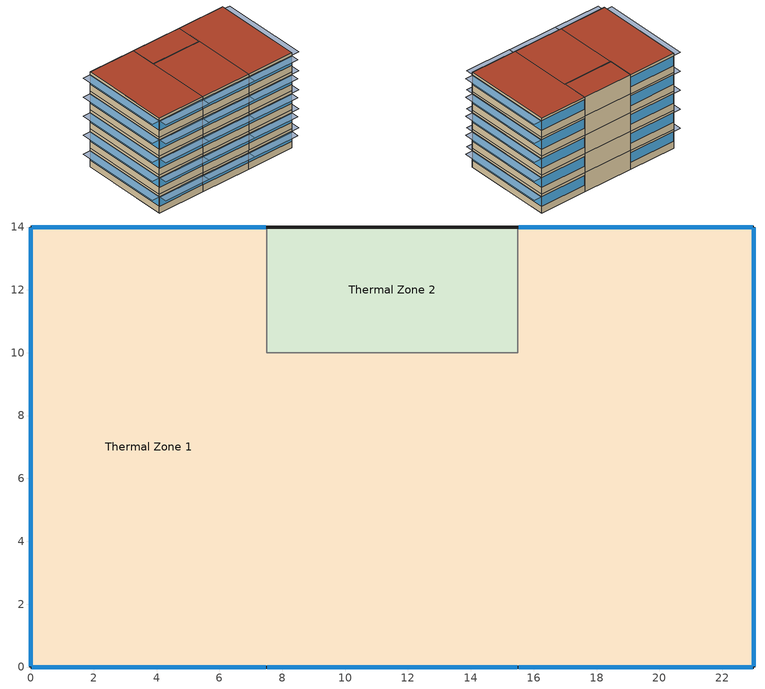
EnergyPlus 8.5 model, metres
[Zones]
Thermal Zone 1
 floor ground (ExtSlabCarpet 4in ClimateZone 1-8): 7.5,14 7.5,0 0,0 0,14 z0; 23,14 23,0 15.5,0 15.5,14 z0; 15.5,10 15.5,0 7.5,0 7.5,10 z0
 wall outside (MyModified_Wall_03): 7.5,14 0,14 0,0 7.5,0 15.5,0 23,0 23,14 15.5,14 z12.19:15.24; 7.5,14 0,14 0,0 7.5,0 15.5,0 23,0 23,14 15.5,14 z0:3.05; 7.5,14 0,14 0,0 7.5,0 15.5,0 23,0 23,14 15.5,14 z3.05:6.1; 7.5,14 0,14 0,0 7.5,0 15.5,0 23,0 23,14 15.5,14 z6.1:9.14; 7.5,14 0,14 0,0 7.5,0 15.5,0 23,0 23,14 15.5,14 z9.14:12.19
 wall to Thermal Zone 2 (Interior Wall): 15.5,14 15.5,10 7.5,10 7.5,14 z12.19:15.24; 15.5,14 15.5,10 7.5,10 7.5,14 z0:3.05; 15.5,14 15.5,10 7.5,10 7.5,14 z3.05:6.1; 15.5,14 15.5,10 7.5,10 7.5,14 z6.1:9.14; 15.5,14 15.5,10 7.5,10 7.5,14 z9.14:12.19
 window (ASHRAE 189.1-2009 ExtWindow ClimateZone 1): 0.03,0 7.47,0 / 7.47,14 0.03,14 / 7.53,0 15.47,0 / 15.53,0 22.97,0 / 22.97,14 15.53,14 z13.29:14.83; 0,13.97 0,0.03 / 23,0.03 23,13.97 z13.29:14.82; 15.53,0 22.97,0 / 22.97,14 15.53,14 / 23,0.03 23,13.97 / 0.03,0 7.47,0 / 0,13.97 0,0.03 / 7.47,14 0.03,14 / 7.53,0 15.47,0 z1.1:2.63; 0.03,0 7.47,0 / 0,13.97 0,0.03 / 7.47,14 0.03,14 / 7.53,0 15.47,0 / 15.53,0 22.97,0 / 22.97,14 15.53,14 / 23,0.03 23,13.97 z4.15:5.68; 0.03,0 7.47,0 / 0,13.97 0,0.03 / 7.47,14 0.03,14 / 7.53,0 15.47,0 / 15.53,0 22.97,0 / 22.97,14 15.53,14 / 23,0.03 23,13.97 z7.2:8.73; 0.03,0 7.47,0 / 7.47,14 0.03,14 / 7.53,0 15.47,0 / 15.53,0 22.97,0 / 22.97,14 15.53,14 z10.24:11.78; 0,13.97 0,0.03 / 23,0.03 23,13.97 z10.24:11.77
 roof outside (ASHRAE 189.1-2009 ExtRoof IEAD ClimateZone 1): 7.5,0 7.5,14 0,14 0,0 z15.24; 15.5,0 15.5,10 7.5,10 7.5,0 z15.24; 23,0 23,14 15.5,14 15.5,0 z15.24
Thermal Zone 2
 floor ground (ExtSlabCarpet 4in ClimateZone 1-8): 15.5,14 15.5,10 7.5,10 7.5,14 z0
 wall outside (MyModified_Wall_03): 15.5,14 7.5,14 z9.14:12.19; 15.5,14 7.5,14 z12.19:15.24; 15.5,14 7.5,14 z0:3.05; 15.5,14 7.5,14 z3.05:6.1; 15.5,14 7.5,14 z6.1:9.14
 roof outside (ASHRAE 189.1-2009 ExtRoof IEAD ClimateZone 1): 15.5,10 15.5,14 7.5,14 7.5,10 z15.24
shading: 24.22,0.03 24.22,13.97 23,13.97 23,0.03 z2.63; 24.22,0.03 24.22,13.97 23,13.97 23,0.03 z8.73; 15.47,-1.23 15.47,0 7.53,0 7.53,-1.23 z11.78; 24.22,0.03 24.22,13.97 23,13.97 23,0.03 z14.82; 0,0.03 0,13.97 -1.22,13.97 -1.22,0.03 z14.82; 7.47,-1.23 7.47,0 0.03,0 0.03,-1.23 z8.73; 22.97,-1.23 22.97,0 15.53,0 15.53,-1.23 z2.63; 0,0.03 0,13.97 -1.22,13.97 -1.22,0.03 z8.73; 22.97,-1.23 22.97,0 15.53,0 15.53,-1.23 z5.68; 0,0.03 0,13.97 -1.22,13.97 -1.22,0.03 z11.77; 7.47,-1.23 7.47,0 0.03,0 0.03,-1.23 z2.63; 7.47,-1.23 7.47,0 0.03,0 0.03,-1.23 z11.78; 15.47,-1.23 15.47,0 7.53,0 7.53,-1.23 z5.68; 22.97,-1.23 22.97,0 15.53,0 15.53,-1.23 z14.83; 15.47,-1.23 15.47,0 7.53,0 7.53,-1.23 z14.83; 24.22,0.03 24.22,13.97 23,13.97 23,0.03 z11.77; 24.22,0.03 24.22,13.97 23,13.97 23,0.03 z5.68; 0,0.03 0,13.97 -1.22,13.97 -1.22,0.03 z5.68; 22.97,-1.23 22.97,0 15.53,0 15.53,-1.23 z8.73; 7.47,-1.23 7.47,0 0.03,0 0.03,-1.23 z14.83; 15.47,-1.23 15.47,0 7.53,0 7.53,-1.23 z8.73; 7.47,-1.23 7.47,0 0.03,0 0.03,-1.23 z5.68; 15.47,-1.23 15.47,0 7.53,0 7.53,-1.23 z2.63; 22.97,-1.23 22.97,0 15.53,0 15.53,-1.23 z11.78; 0,0.03 0,13.97 -1.22,13.97 -1.22,0.03 z2.63
[Building]
Building 1
[Site:Location]
SINGAPORE: Latitude {deg}=1.37; Longitude {deg}=103.98; Time Zone {hr}=8; Elevation {m}=16
[SizingPeriod:DesignDay] Day of Month=21; Dry-Bulb Temperature Range Modifier Type=DefaultMultipliers; Rain Indicator=No; Snow Indicator=No; Daylight Saving Time Indicator=No
Name | Month | Day Type | Maximum Dry-Bulb Temperature {C} | Daily Dry-Bulb Temperature Range {deltaC} | Humidity Condition Type | Wetbulb or DewPoint at Maximum Dry-Bulb {C} | Barometric Pressure {Pa} | Wind Speed {m/s} | Wind Direction {deg} | Solar Model Indicator | ASHRAE Clear Sky Optical Depth for Beam Irradiance (taub) | ASHRAE Clear Sky Optical Depth for Diffuse Irradiance (taud) | Enthalpy at Maximum Dry-Bulb {J/kg} | Sky Clearness
Beijing Ann Clg .4% Condns DB=>MWB | 7 | SummerDesignDay | 34.9 | 8.9 | Wetbulb | 22.2 | 100950 | 3.4 | 180 | ASHRAETau | 0.747 | 1.448
Beijing Ann Clg .4% Condns DP=>MDB | 7 | SummerDesignDay | 28.9 | 8.9 | Dewpoint | 26.1 | 100950 | 3.4 | 180 | ASHRAETau | 0.747 | 1.448
Beijing Ann Clg .4% Condns Enth=>MDB | 7 | SummerDesignDay | 30.1 | 8.9 | Enthalpy |  | 100950 | 3.4 | 180 | ASHRAETau | 0.747 | 1.448 | 86200
Beijing Ann Clg .4% Condns WB=>MDB | 7 | SummerDesignDay | 30.5 | 8.9 | Wetbulb | 27 | 100950 | 3.4 | 180 | ASHRAETau | 0.747 | 1.448
Beijing Ann Htg 99.6% Condns DB | 1 | WinterDesignDay | -10.8 | 0 | Wetbulb | -10.8 | 100950 | 2.2 | 340 | ASHRAEClearSky |  |  |  | 0
Beijing Ann Htg Wind 99.6% Condns WS=>MCDB | 1 | WinterDesignDay | -1.6 | 0 | Wetbulb | -1.6 | 100950 | 12 | 340 | ASHRAEClearSky |  |  |  | 0
Beijing Ann Hum_n 99.6% Condns DP=>MCDB | 1 | WinterDesignDay | -4 | 0 | Dewpoint | -30.1 | 100950 | 2.2 | 340 | ASHRAEClearSky |  |  |  | 0
OSLO/FORNEBU Ann Clg .4% Condns DB=>MWB | 7 | SummerDesignDay | 26.8 | 8.8 | Wetbulb | 17.8 | 101121 | 3.2 | 170 | ASHRAETau | 0.402 | 2.166
OSLO/FORNEBU Ann Clg .4% Condns DP=>MDB | 7 | SummerDesignDay | 20.6 | 8.8 | Dewpoint | 17.7 | 101121 | 3.2 | 170 | ASHRAETau | 0.402 | 2.166
OSLO/FORNEBU Ann Clg .4% Condns Enth=>MDB | 7 | SummerDesignDay | 23.7 | 8.8 | Enthalpy |  | 101121 | 3.2 | 170 | ASHRAETau | 0.402 | 2.166 | 54500
OSLO/FORNEBU Ann Clg .4% Condns WB=>MDB | 7 | SummerDesignDay | 24.1 | 8.8 | Wetbulb | 19.2 | 101121 | 3.2 | 170 | ASHRAETau | 0.402 | 2.166
OSLO/FORNEBU Ann Htg 99.6% Condns DB | 1 | WinterDesignDay | -17.2 | 0 | Wetbulb | -17.2 | 101121 | 0.8 | 0 | ASHRAEClearSky |  |  |  | 0
OSLO/FORNEBU Ann Htg Wind 99.6% Condns WS=>MCDB | 1 | WinterDesignDay | 5.4 | 0 | Wetbulb | 5.4 | 101121 | 10.6 | 0 | ASHRAEClearSky |  |  |  | 0
OSLO/FORNEBU Ann Hum_n 99.6% Condns DP=>MCDB | 1 | WinterDesignDay | -16 | 0 | Dewpoint | -19.9 | 101121 | 0.8 | 0 | ASHRAEClearSky |  |  |  | 0
SINGAPORE Ann Clg .4% Condns DB=>MWB | 6 | SummerDesignDay | 33.2 | 5.5 | Wetbulb | 26.4 | 101133 | 4.1 | 30 | ASHRAETau | 0.494 | 2.03
SINGAPORE Ann Clg .4% Condns DP=>MDB | 6 | SummerDesignDay | 29.5 | 5.5 | Dewpoint | 27 | 101133 | 4.1 | 30 | ASHRAETau | 0.494 | 2.03
SINGAPORE Ann Clg .4% Condns Enth=>MDB | 6 | SummerDesignDay | 30.9 | 5.5 | Enthalpy |  | 101133 | 4.1 | 30 | ASHRAETau | 0.494 | 2.03 | 88500
SINGAPORE Ann Clg .4% Condns WB=>MDB | 6 | SummerDesignDay | 30.7 | 5.5 | Wetbulb | 27.7 | 101133 | 4.1 | 30 | ASHRAETau | 0.494 | 2.03
SINGAPORE Ann Htg 99.6% Condns DB | 12 | WinterDesignDay | 23 | 0 | Wetbulb | 23 | 101133 | 2 | 320 | ASHRAEClearSky |  |  |  | 0
SINGAPORE Ann Htg Wind 99.6% Condns WS=>MCDB | 12 | WinterDesignDay | 28 | 0 | Wetbulb | 28 | 101133 | 8.3 | 320 | ASHRAEClearSky |  |  |  | 0
SINGAPORE Ann Hum_n 99.6% Condns DP=>MCDB | 12 | WinterDesignDay | 28.4 | 0 | Dewpoint | 20.9 | 101133 | 2 | 320 | ASHRAEClearSky |  |  |  | 0
[Material] Thermal Absorptance=0.9
Name | Roughness | Thickness {m} | Conductivity {W/m-K} | Density {kg/m3} | Specific Heat {J/kg-K} | Solar Absorptance | Visible Absorptance
1/2IN Gypsum | Smooth | 0.0127 | 0.16 | 784.9 | 830 | 0.4 | 0.4
8IN Concrete HW | MediumRough | 0.2033 | 1.7296 | 2243 | 837 | 0.65 | 0.65
F08 Metal surface | Smooth | 0.0008 | 45.28 | 7824 | 500 | 0.7 | 0.7
F16 Acoustic tile | MediumSmooth | 0.0191 | 0.06 | 368 | 590 | 0.3 | 0.3
G01a 19mm gypsum board | MediumSmooth | 0.019 | 0.16 | 800 | 1090 | 0.4 | 0.4
M11 100mm lightweight concrete | MediumRough | 0.1016 | 0.53 | 1280 | 840 | 0.5 | 0.5
MAT-CC05 4 HW CONCRETE | Rough | 0.1016 | 1.311 | 2240 | 836.8 | 0.85 | 0.85
Metal Decking | MediumSmooth | 0.0015 | 45.006 | 7680 | 418.4 | 0.6 | 0.6
Roof Insulation [18] | MediumRough | 0.1693 | 0.049 | 265 | 836.8 | 0.7 | 0.7
Roof Membrane | VeryRough | 0.0095 | 0.16 | 1121.29 | 1460 | 0.7 | 0.7
[Material:AirGap]
Name | Thermal Resistance {m2-K/W}
F04 Wall air space resistance | 0.15
F05 Ceiling air space resistance | 0.18
[Material:NoMass]
CP02 CARPET PAD: Roughness=Smooth; Thermal Resistance {m2-K/W}=0.1; Thermal Absorptance=0.9; Solar Absorptance=0.8; Visible Absorptance=0.8
[WindowMaterial:Glazing]
Theoretical Glass [167]: Optical Data Type=SpectralAverage; Thickness {m}=0.003; Solar Transmittance at Normal Incidence=0.2374; Front Side Solar Reflectance at Normal Incidence=0.7126; Back Side Solar Reflectance at Normal Incidence=0; Visible Transmittance at Normal Incidence=0.2512; Front Side Visible Reflectance at Normal Incidence=0.6988; Back Side Visible Reflectance at Normal Incidence=0; Infrared Transmittance at Normal Incidence=0; Front Side Infrared Hemispherical Emissivity=0.985; Back Side Infrared Hemispherical Emissivity=0.985; Conductivity {W/m-K}=2.1073; Dirt Correction Factor for Solar and Visible Transmittance=1; Solar Diffusing=No
[Construction]
ASHRAE 189.1-2009 ExtRoof IEAD ClimateZone 1: Roof Membrane, Roof Insulation [18], Metal Decking
ASHRAE 189.1-2009 ExtWindow ClimateZone 1: Theoretical Glass [167]
ExtSlabCarpet 4in ClimateZone 1-8: MAT-CC05 4 HW CONCRETE, CP02 CARPET PAD
Interior Ceiling: M11 100mm lightweight concrete, F05 Ceiling air space resistance, F16 Acoustic tile
Interior Floor: F16 Acoustic tile, F05 Ceiling air space resistance, M11 100mm lightweight concrete
Interior Wall: G01a 19mm gypsum board, F04 Wall air space resistance, G01a 19mm gypsum board
MyModified_Wall_03: F08 Metal surface, 8IN Concrete HW, 1/2IN Gypsum
[Zone] Part of Total Floor Area=Yes
Thermal Zone 1; Thermal Zone 2
[InternalMass]
Name | Construction | Zone | Surface Area {m2}
Merged Surface 10 - Surface 6; Merged Surface 110 - Surface 114; Merged Surface 116 - Surface 120; Merged Surface 12 - Surface 16; Merged Surface 32 - Surface 36; Merged Surface 38 - Surface 42; Merged Surface 58 - Surface 62; Merged Surface 64 - Surface 68; Merged Surface 84 - Surface 88; Merged Surface 90 - Surface 94 | Interior Wall | Thermal Zone 1 | 30.48
Merged Surface 105 - Surface 85; Merged Surface 118 - Surface 98; Merged Surface 27 - Surface 7 | Interior Floor | Thermal Zone 1 | 105
Merged Surface 112 - Surface 91 | Interior Floor | Thermal Zone 1 | 80
Merged Surface 13 - Surface 34; Merged Surface 39 - Surface 60; Merged Surface 65 - Surface 86 | Interior Ceiling | Thermal Zone 1 | 80
Merged Surface 20 - Surface 40; Merged Surface 33 - Surface 53; Merged Surface 46 - Surface 66; Merged Surface 59 - Surface 79; Merged Surface 72 - Surface 92 | Interior Ceiling | Thermal Zone 1 | 105
Merged Surface 104 - Surface 125; Merged Surface 26 - Surface 47; Merged Surface 52 - Surface 73; Merged Surface 78 - Surface 99 | Interior Ceiling | Thermal Zone 2 | 32
[ZoneControl:Thermostat] Control Object Type 1=ThermostatSetpoint:DualSetpoint
Name | Zone or ZoneList | Control Type Schedule | Control Name 1
Thermal Zone 1 Thermostat | Thermal Zone 1 | Thermal Zone 1 Thermostat Schedule | Thermal Zone 1 Thermostat
Thermal Zone 2 Thermostat | Thermal Zone 2 | Thermal Zone 2 Thermostat Schedule | Thermal Zone 2 Thermostat
[ThermostatSetpoint:DualSetpoint] Heating Setpoint Temperature Schedule=Medium Office HtgSetp; Cooling Setpoint Temperature Schedule=Medium Office ClgSetp
Thermal Zone 1 Thermostat; Thermal Zone 2 Thermostat
[Sizing:Zone] Zone Cooling Design Supply Air Temperature Input Method=SupplyAirTemperature; Zone Cooling Design Supply Air Temperature {C}=14; Zone Cooling Design Supply Air Temperature Difference {deltaC}=11.11; Zone Heating Design Supply Air Temperature Input Method=SupplyAirTemperature; Zone Heating Design Supply Air Temperature {C}=40; Zone Heating Design Supply Air Temperature Difference {deltaC}=11.11; Zone Cooling Design Supply Air Humidity Ratio {kgWater/kgDryAir}=0.0085; Zone Heating Design Supply Air Humidity Ratio {kgWater/kgDryAir}=0.008; Cooling Design Air Flow Method=DesignDay; Cooling Design Air Flow Rate {m3/s}=0; Cooling Minimum Air Flow per Zone Floor Area {m3/s-m2}=0.000762; Cooling Minimum Air Flow {m3/s}=0; Cooling Minimum Air Flow Fraction=0; Heating Design Air Flow Method=DesignDay; Heating Design Air Flow Rate {m3/s}=0; Heating Maximum Air Flow per Zone Floor Area {m3/s-m2}=0.002032; Heating Maximum Air Flow {m3/s}=0.141576; Heating Maximum Air Flow Fraction=0.3; Account for Dedicated Outdoor Air System=No
Name | Design Specification Outdoor Air Object | Design Specification Zone Air Distribution Object
Thermal Zone 1 | 189.1-2009 - Office - OpenOffice - CZ1-3 Ventilation | Thermal Zone 1 Design Spec Zone Air Dist
Thermal Zone 2 | 189.1-2009 - Office - BreakRoom - CZ1-3 Ventilation | Thermal Zone 2 Design Spec Zone Air Dist
[DesignSpecification:ZoneAirDistribution] Zone Air Distribution Effectiveness in Cooling Mode=1; Zone Air Distribution Effectiveness in Heating Mode=1
Thermal Zone 1 Design Spec Zone Air Dist; Thermal Zone 2 Design Spec Zone Air Dist
[DesignSpecification:OutdoorAir] Outdoor Air Method=Sum; Outdoor Air Flow per Zone Floor Area {m3/s-m2}=0; Outdoor Air Flow per Zone {m3/s}=0; Outdoor Air Flow Air Changes per Hour {1/hr}=0
Name | Outdoor Air Flow per Person {m3/s-person}
189.1-2009 - Office - OpenOffice - CZ1-3 Ventilation | 0.00943895
189.1-2009 - Office - BreakRoom - CZ1-3 Ventilation | 0.00707921
[ZoneVentilation:DesignFlowRate] Design Flow Rate Calculation Method=Flow/Person
Name | Zone or ZoneList | Schedule | Flow Rate per Person {m3/s-person}
Thermal Zone 1 Ventilation per Person | Thermal Zone 1 | Office Work Occ | 0.00943895
Thermal Zone 2 Ventilation per Person | Thermal Zone 2 | Office Misc Occ | 0.00707921
[Zone equipment]
Thermal Zone 1: Thermal Zone 1 Ideal Loads Air System
Thermal Zone 2: Thermal Zone 2 Ideal Loads Air System
[ZoneHVAC:IdealLoadsAirSystem] Maximum Heating Supply Air Temperature {C}=50; Minimum Cooling Supply Air Temperature {C}=13; Maximum Heating Supply Air Humidity Ratio {kgWater/kgDryAir}=0.0156; Minimum Cooling Supply Air Humidity Ratio {kgWater/kgDryAir}=0.0077; Heating Limit=NoLimit; Cooling Limit=NoLimit; Dehumidification Control Type=ConstantSensibleHeatRatio; Cooling Sensible Heat Ratio=0.7; Humidification Control Type=None; Demand Controlled Ventilation Type=None; Outdoor Air Economizer Type=NoEconomizer; Heat Recovery Type=None; Sensible Heat Recovery Effectiveness=0.7; Latent Heat Recovery Effectiveness=0.65
Thermal Zone 1 Ideal Loads Air System; Thermal Zone 2 Ideal Loads Air System
[Schedule:Compact]
Thermal Zone 1 Thermostat Schedule; Thermal Zone 2 Thermostat Schedule: Through: 12/31, For: AllDays, Until: 24:00, 4
[Schedule:Day:Interval]
Medium Office HtgSetp Rule 1 Day Schedule; Medium Office HtgSetp Summer Design Day: No, 24:00, 15.6
Medium Office HtgSetp Default Schedule: No, 06:00, 15.6, 22:00, 21, 24:00, 15.6
Medium Office HtgSetp Rule 2 Day Schedule: No, 06:00, 15.6, 18:00, 21, 24:00, 15.6
Medium Office HtgSetp Winter Design Day: No, 24:00, 21
Medium Office ClgSetp Rule 1 Day Schedule; Medium Office ClgSetp Winter Design Day: No, 24:00, 26.7
Medium Office ClgSetp Default Schedule; Medium Office ClgSetp Summer Design Day: No, 06:00, 26.7, 22:00, 24, 24:00, 26.7
Medium Office ClgSetp Rule 2 Day Schedule: No, 06:00, 26.7, 18:00, 24, 24:00, 26.7
Office Bldg Occ Default Schedule: No, 06:00, 0, 07:00, 0.1, 08:00, 0.2, 12:00, 0.85, 13:00, 0.5, 17:00, 0.85, 18:00, 0.7, 20:00, 0.4, 22:00, 0.1, 24:00, 0.05
Office Bldg Occ Default Schedule 1: No, 06:00, 0, 07:00, 0.1, 08:00, 0.2, 20:00, 0.4, 22:00, 0.1, 24:00, 0.05
Office Bldg Occ Rule 1 Day Schedule; Office Bldg Occ Rule 1 Day Schedule 1; Office Bldg Occ Winter Design Day; Office Bldg Occ Winter Design Day 1: No, 24:00, 0
Office Bldg Occ Rule 2 Day Schedule: No, 06:00, 0, 08:00, 0.1, 14:00, 0.4, 17:00, 0.1, 24:00, 0
Office Bldg Occ Rule 2 Day Schedule 1: No, 06:00, 0, 08:00, 0.1, 14:00, 0.25, 17:00, 0.1, 24:00, 0
Office Bldg Occ Summer Design Day; Office Bldg Occ Summer Design Day 1: No, 06:00, 0, 22:00, 1, 24:00, 0.05
[Schedule:Week:Daily]
Schedule:Week:Daily {97fd14a5-4ccf-4d2f-8fb6-5327e05608da}: Medium Office HtgSetp Rule 1 Day Schedule, Medium Office HtgSetp Default Schedule, Medium Office HtgSetp Default Schedule, Medium Office HtgSetp Default Schedule, Medium Office HtgSetp Default Schedule, Medium Office HtgSetp Default Schedule, Medium Office HtgSetp Rule 2 Day Schedule, Medium Office HtgSetp Default Schedule, Medium Office HtgSetp Summer Design Day, Medium Office HtgSetp Winter Design Day, Medium Office HtgSetp Default Schedule, Medium Office HtgSetp Default Schedule
Schedule:Week:Daily {73308437-dddc-45c1-bbd3-070df8f4a0e7}: Medium Office ClgSetp Rule 1 Day Schedule, Medium Office ClgSetp Default Schedule, Medium Office ClgSetp Default Schedule, Medium Office ClgSetp Default Schedule, Medium Office ClgSetp Default Schedule, Medium Office ClgSetp Default Schedule, Medium Office ClgSetp Rule 2 Day Schedule, Medium Office ClgSetp Default Schedule, Medium Office ClgSetp Summer Design Day, Medium Office ClgSetp Winter Design Day, Medium Office ClgSetp Default Schedule, Medium Office ClgSetp Default Schedule
Schedule:Week:Daily {7e5048dd-dc8a-4b48-8c4f-38406dd63ae5}: Office Bldg Occ Rule 1 Day Schedule 1, Office Bldg Occ Default Schedule 1, Office Bldg Occ Default Schedule 1, Office Bldg Occ Default Schedule 1, Office Bldg Occ Default Schedule 1, Office Bldg Occ Default Schedule 1, Office Bldg Occ Rule 2 Day Schedule 1, Office Bldg Occ Default Schedule 1, Office Bldg Occ Summer Design Day 1, Office Bldg Occ Winter Design Day 1, Office Bldg Occ Default Schedule 1, Office Bldg Occ Default Schedule 1
Schedule:Week:Daily {19dd2e27-2a53-45bc-a15a-8ee3a5648824}: Office Bldg Occ Rule 1 Day Schedule, Office Bldg Occ Default Schedule, Office Bldg Occ Default Schedule, Office Bldg Occ Default Schedule, Office Bldg Occ Default Schedule, Office Bldg Occ Default Schedule, Office Bldg Occ Rule 2 Day Schedule, Office Bldg Occ Default Schedule, Office Bldg Occ Summer Design Day, Office Bldg Occ Winter Design Day, Office Bldg Occ Default Schedule, Office Bldg Occ Default Schedule
[Schedule:Year]
Medium Office HtgSetp: Schedule:Week:Daily {97fd14a5-4ccf-4d2f-8fb6-5327e05608da}, 1, 1, 12, 31
Medium Office ClgSetp: Schedule:Week:Daily {73308437-dddc-45c1-bbd3-070df8f4a0e7}, 1, 1, 12, 31
Office Misc Occ: Schedule:Week:Daily {7e5048dd-dc8a-4b48-8c4f-38406dd63ae5}, 1, 1, 12, 31
Office Work Occ: Schedule:Week:Daily {19dd2e27-2a53-45bc-a15a-8ee3a5648824}, 1, 1, 12, 31
